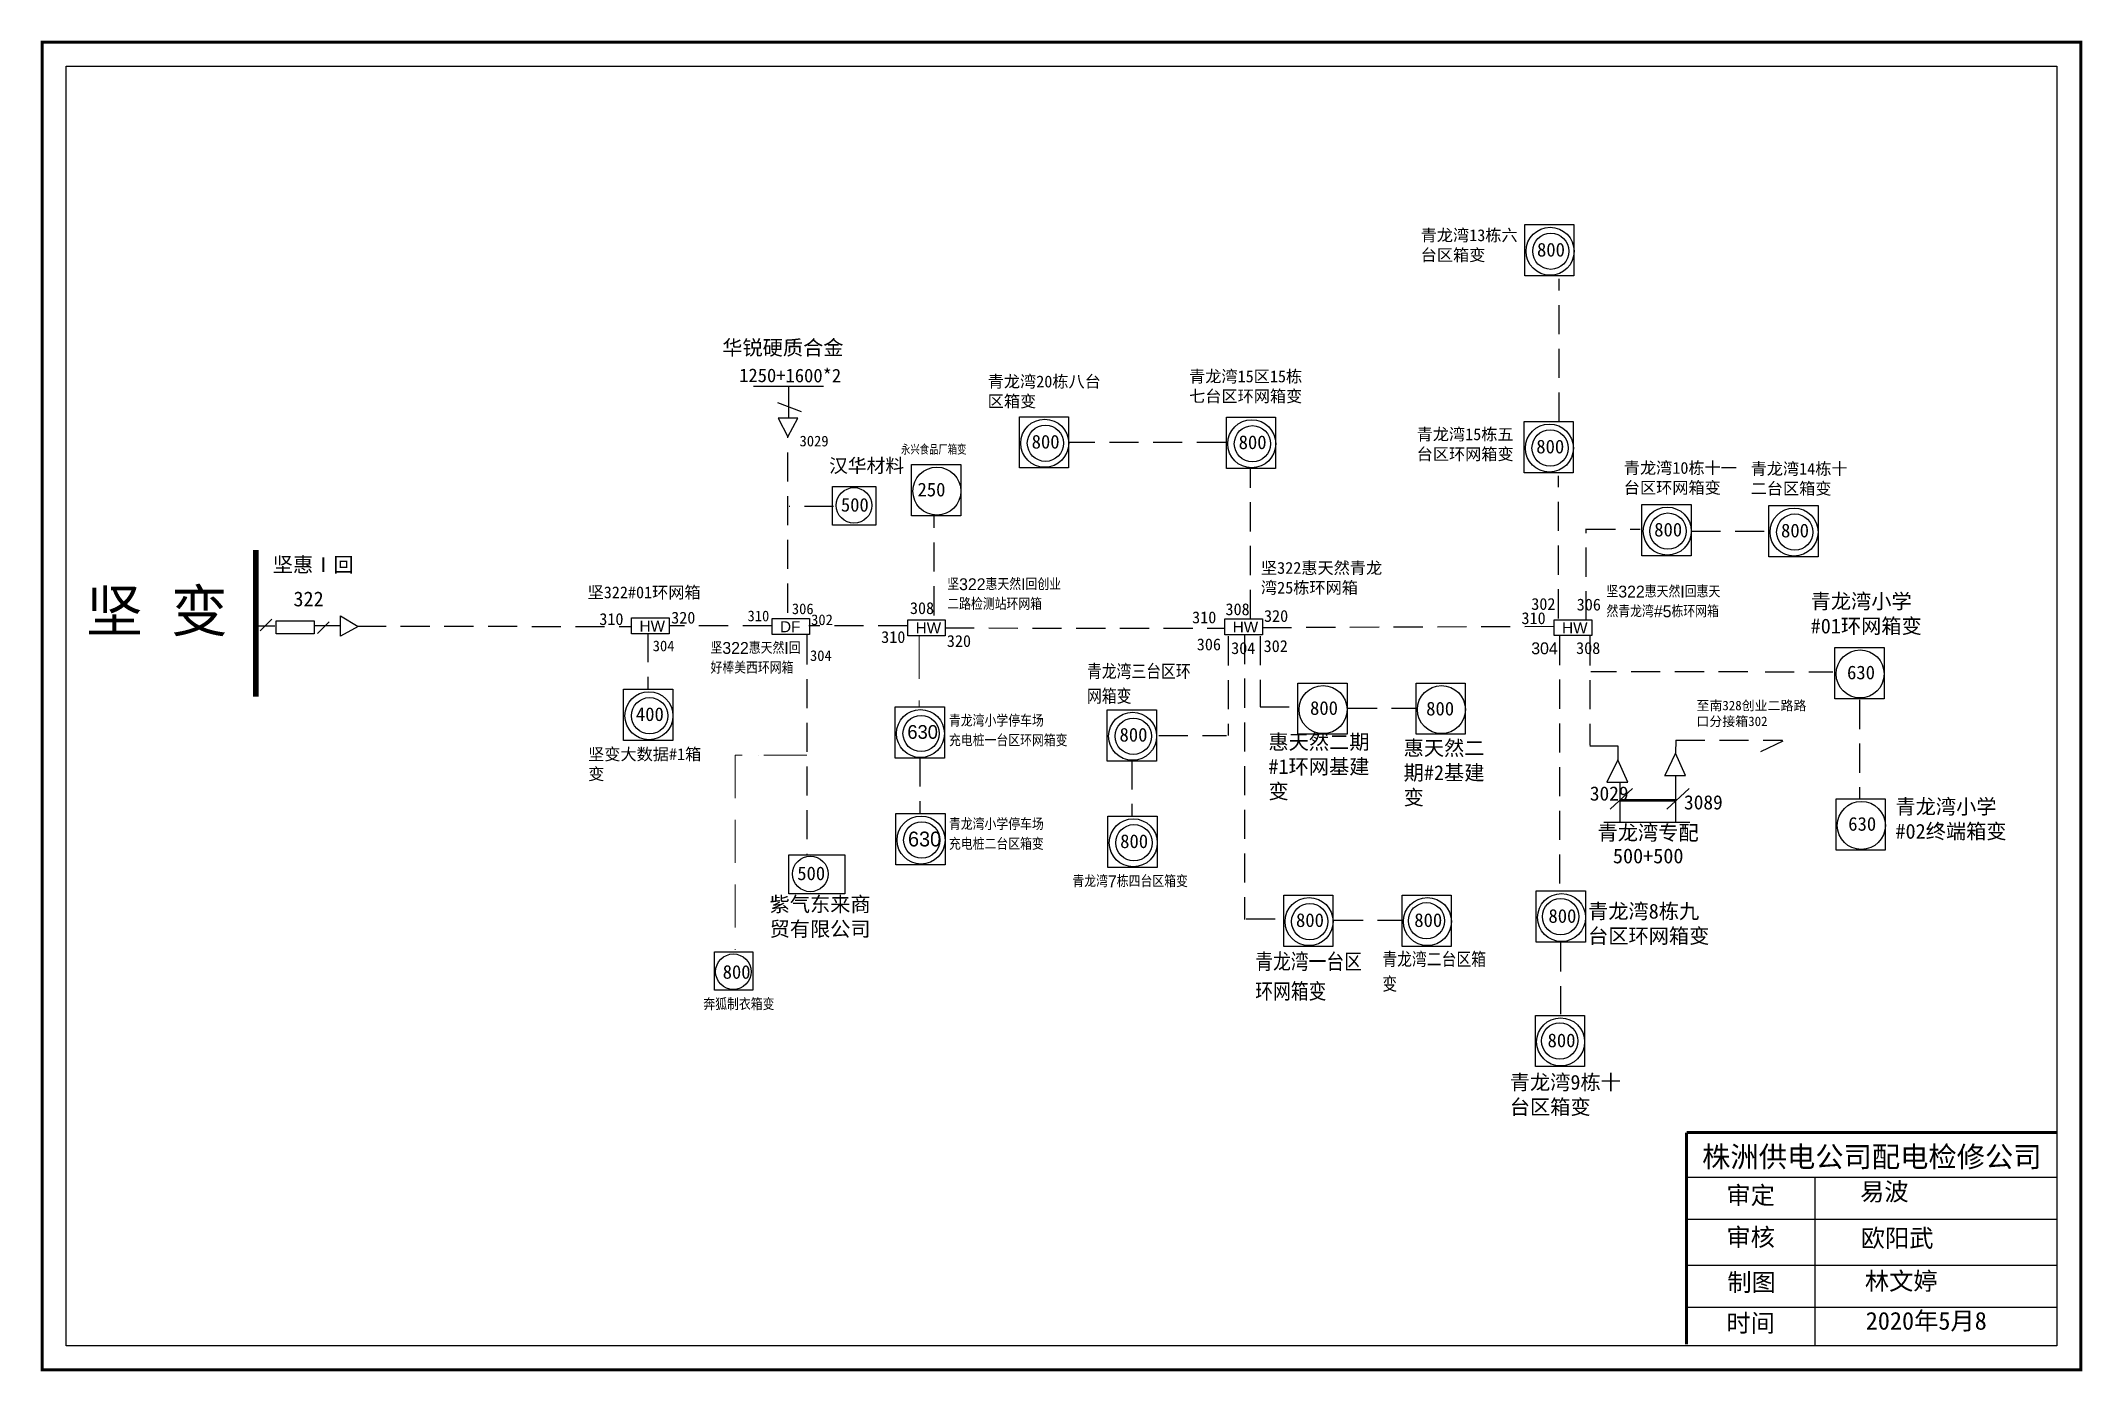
# Model space of a CAD drawing. Extents: x 0 to 344, y 0 to 225.
import ezdxf

# ---------------------------------------------------------------- set-up
doc = ezdxf.new("R2010")
doc.units = 0
doc.header["$LTSCALE"] = 0.774411
doc.linetypes.add('ACAD_ISO02W100', pattern=[15, 12, -3])
doc.linetypes.add('DASHED2', pattern=[9.525, 6.35, -3.175])
doc.layers.get('0').update_dxf_attribs({"linetype": 'CONTINUOUS'})
doc.styles.add('hztxt_txtstyle_2.00_0_0', font='', dxfattribs={"height": 2, "bigfont": 'hztxt.shx'})
doc.styles.add('hztxt_txtstyle_2.31_0_0', font='', dxfattribs={"height": 2.31, "bigfont": 'hztxt.shx'})
doc.styles.add('hztxt_txtstyle_2.50_0_0', font='', dxfattribs={"height": 2.5, "bigfont": 'hztxt.shx'})
doc.styles.add('hztxt_txtstyle_200.00_0_0200', font='', dxfattribs={"height": 200, "bigfont": 'hztxt.shx'})
doc.styles.add('hztxt_txtstyle_3.00_0_0', font='', dxfattribs={"height": 3, "bigfont": 'hztxt.shx'})
doc.styles.add('SimSun_txtstyle_2.31_0_0', font='', dxfattribs={"height": 2.31})
doc.styles.get("Standard").update_dxf_attribs({"font": '', "height": 2.5})
doc.styles.add('字体', font='simkai_0.ttf', dxfattribs={"height": 2.5})
doc.styles.add('楷体_GB2312_txtstyle_2.50_0_0', font='simkai_0.ttf', dxfattribs={"height": 2.5})
doc.styles.add('楷体_GB2312_txtstyle_3.00_0_0', font='simkai_0.ttf', dxfattribs={"height": 3})
doc.styles.get('hztxt_txtstyle_2.00_0_0').set_extended_font_data('hztxt')
doc.styles.get('hztxt_txtstyle_2.31_0_0').set_extended_font_data('hztxt')
doc.styles.get('hztxt_txtstyle_2.50_0_0').set_extended_font_data('hztxt')
doc.styles.get('hztxt_txtstyle_200.00_0_0200').set_extended_font_data('hztxt')
doc.styles.get('hztxt_txtstyle_3.00_0_0').set_extended_font_data('hztxt')
doc.styles.get('SimSun_txtstyle_2.31_0_0').set_extended_font_data('SimSun')
doc.styles.get('Standard').set_extended_font_data('SimSun')

msp = doc.modelspace()

# ---------------------------------------------------------------- linework, layer by layer
at = {"color": 0, "linetype": 'DASHED2'}
for p, q in [((256.15, 160.38), (256.15, 184.45)), ((204.09, 127.1), (204.09, 152.44)), ((256.03, 127.17), (256.03, 151.24)), ((133.74, 146.07), (126.21, 146.07)), ((150.7, 127.69), (150.7, 144.49)), ((260.75, 126.83), (260.75, 142.28)), ((260.77, 142.25), (269.86, 142.25)), ((278.49, 141.92), (291.25, 141.92)), ((53.29, 125.86), (99.59, 125.82)), ((102.36, 124.69), (102.36, 115.19)), ((123.31, 125.92), (106.07, 125.92)), ((146.15, 125.91), (129.56, 125.91)), ((152.54, 125.56), (199.7, 125.53)), ((200.33, 124.15), (200.33, 107.43)), ((203.05, 124.39), (203.05, 76.38)), ((205.71, 124.19), (205.71, 112.25)), ((206.11, 125.64), (255.31, 125.85)), ((256.24, 124.22), (256.24, 81.31)), ((261.33, 124.15), (261.33, 107.43)), ((290.92, 118.16), (302.33, 118.16)), ((205.71, 112.25), (211.87, 112.25)), ((220.52, 112.02), (231.93, 112.02)), ((306.85, 113.43), (306.85, 96.72)), ((188.61, 107.44), (200.02, 107.44)), ((261.32, 107.77), (261.32, 106.41)), ((148.28, 103.72), (148.28, 94.21)), ((261.32, 106.41), (261.32, 105.77)), ((261.32, 105.68), (266.09, 105.68)), ((266.09, 105.68), (266.09, 105.01)), ((275.83, 106.61), (293.88, 106.61)), ((184.08, 103.25), (184.08, 93.75)), ((203.34, 76.47), (209.5, 76.47)), ((218.15, 76.24), (229.56, 76.24)), ((256.38, 72.5), (256.38, 60.39))]:
    msp.add_line(p, q, dxfattribs=at)
at = {"linetype": 'Continuous'}
for p, q in [((132.01, 166.29), (120.2, 166.29)), ((126.15, 160.94), (126.15, 166.29)), ((124.24, 163.6), (128.28, 162.1)), ((38.95, 127.03), (36.97, 125.05)), ((48.59, 126.6), (46.62, 124.62)), ((277.7, 32.9), (340.06, 32.9)), ((299.34, 32.89), (299.34, 4.56)), ((277.7, 25.8), (340.06, 25.8)), ((277.7, 18.05), (340.06, 18.05)), ((277.7, 10.95), (340.06, 10.95))]:
    msp.add_line(p, q, dxfattribs=at)
at = {"ltscale": 2}
for p, q in [((124.39, 160.96), (125.99, 157.83)), ((127.67, 160.96), (124.39, 160.96)), ((125.99, 157.83), (127.67, 160.96))]:
    msp.add_line(p, q, dxfattribs=at)
at = {"linetype": 'DASHED2'}
for p, q in [((126.03, 128.14), (126.03, 157.78)), ((199.94, 156.85), (173.46, 156.85)), ((129.21, 124.32), (129.21, 87.36)), ((287.99, 118.16), (261.51, 118.16))]:
    msp.add_line(p, q, dxfattribs=at)
at = {"color": 7, "linetype": 'Continuous'}
for p, q in [((50.53, 127.58), (53.49, 125.83)), ((50.53, 124.2), (50.53, 127.58)), ((53.49, 125.83), (50.53, 124.2))]:
    msp.add_line(p, q, dxfattribs=at)
at = {"linetype": 'ACAD_ISO02W100'}
msp.add_line((39.44, 125.89), (36.36, 125.89), dxfattribs=at)
at = {"color": 7, "linetype": 'ByBlock'}
msp.add_line((50.41, 125.92), (46.21, 125.92), dxfattribs=at)
at = {"color": 7, "linetype": 'DASHED2', "lineweight": 0, "ltscale": 1.479367}
for p, q in [((148.18, 124.26), (148.18, 112.38)), ((129.21, 104.1), (117.11, 104.1)), ((117.11, 104.1), (117.11, 71.26)), ((121.11, 104.1), (121.11, 104.1))]:
    msp.add_line(p, q, dxfattribs=at)
at = {"color": 0, "linetype": 'ByBlock', "lineweight": -2}
for p, q in [((266.06, 105.5), (266.05, 103.32)), ((275.83, 106.61), (275.82, 104.43)), ((275.79, 100.59), (275.79, 92.77)), ((266.43, 99.55), (266.43, 92.77))]:
    msp.add_line(p, q, dxfattribs=at)
at = {"color": 0, "lineweight": -2}
for p, q in [((275.82, 104.43), (274.01, 100.65)), ((277.49, 100.65), (275.82, 104.43)), ((266.05, 103.32), (264.24, 99.54)), ((267.73, 99.54), (266.05, 103.32)), ((273.96, 100.65), (277.49, 100.65)), ((264.19, 99.54), (267.73, 99.54))]:
    msp.add_line(p, q, dxfattribs=at)
at = {"color": 0}
for p, q in [((293.89, 106.47), (290.12, 104.66)), ((268.53, 98.48), (264.76, 94.98)), ((266.54, 96.63), (276.1, 96.63)), ((278.09, 98.48), (274.32, 94.98)), ((266.27, 96.38), (275.82, 96.38))]:
    msp.add_line(p, q, dxfattribs=at)
at = {"color": 7}
msp.add_line((263.73, 92.77), (278.21, 92.77), dxfattribs=at)
at = {"linetype": 'Continuous', "const_width": 0.5}
msp.add_lwpolyline([(0.2, 224.38), (344.18, 224.38), (344.18, 0.41), (0.2, 0.41)], close=True, dxfattribs=at)
at = {"linetype": 'Continuous'}
msp.add_lwpolyline([(4.25, 220.33), (340.13, 220.33), (340.13, 4.46), (4.25, 4.46)], close=True, dxfattribs=at)
at = {"color": 0, "linetype": 'Continuous'}
for points in [[(250.36, 193.61), (258.67, 193.61), (258.67, 184.95), (250.36, 184.95)], [(165.09, 161.21), (173.39, 161.21), (173.39, 152.56), (165.09, 152.56)], [(200.01, 161.12), (208.32, 161.12), (208.32, 152.47), (200.01, 152.47)], [(250.25, 160.4), (258.55, 160.4), (258.55, 151.74), (250.25, 151.74)], [(146.89, 153.13), (155.19, 153.13), (155.19, 144.48), (146.89, 144.48)], [(270.14, 146.38), (278.45, 146.38), (278.45, 137.73), (270.14, 137.73)], [(291.54, 146.22), (299.85, 146.22), (299.85, 137.57), (291.54, 137.57)], [(99.63, 127.25), (105.98, 127.25), (105.98, 124.56), (99.63, 124.56)], [(123.34, 127.13), (129.69, 127.13), (129.69, 124.44), (123.34, 124.44)], [(146.23, 126.95), (152.58, 126.95), (152.58, 124.26), (146.23, 124.26)], [(199.73, 127.09), (206.08, 127.09), (206.08, 124.4), (199.73, 124.4)], [(255.31, 126.96), (261.66, 126.96), (261.66, 124.27), (255.31, 124.27)], [(302.68, 122.28), (310.99, 122.28), (310.99, 113.62), (302.68, 113.62)], [(98.3, 115.24), (106.61, 115.24), (106.61, 106.58), (98.3, 106.58)], [(212.06, 116.27), (220.37, 116.27), (220.37, 107.62), (212.06, 107.62)], [(232.02, 116.27), (240.33, 116.27), (240.33, 107.62), (232.02, 107.62)], [(144.11, 112.24), (152.42, 112.24), (152.42, 103.58), (144.11, 103.58)], [(179.92, 111.77), (188.22, 111.77), (188.22, 103.11), (179.92, 103.11)], [(302.89, 96.72), (311.19, 96.72), (311.19, 88.07), (302.89, 88.07)], [(144.22, 94.26), (152.53, 94.26), (152.53, 85.61), (144.22, 85.61)], [(180.02, 93.8), (188.33, 93.8), (188.33, 85.14), (180.02, 85.14)], [(209.69, 80.49), (218, 80.49), (218, 71.84), (209.69, 71.84)], [(229.65, 80.49), (237.96, 80.49), (237.96, 71.84), (229.65, 71.84)], [(252.3, 81.18), (260.6, 81.18), (260.6, 72.53), (252.3, 72.53)], [(252.15, 60.2), (260.45, 60.2), (260.45, 51.55), (252.15, 51.55)]]:
    msp.add_lwpolyline(points, close=True, dxfattribs=at)
at = {"color": 7, "linetype": 'ByBlock', "ltscale": 2}
for points in [[(133.55, 149.45), (140.83, 149.45), (140.83, 142.89), (133.55, 142.89)], [(126.2, 87.26), (135.62, 87.26), (135.62, 80.71), (126.2, 80.71)]]:
    msp.add_lwpolyline(points, close=True, dxfattribs=at)
at = {"color": 7, "linetype": 'Continuous', "const_width": 1}
msp.add_lwpolyline([(36.23, 113.96), (36.23, 138.73)], dxfattribs=at)
at = {"linetype": 'ACAD_ISO02W100'}
msp.add_lwpolyline([(46.06, 126.78), (46.06, 124.57), (39.66, 124.57), (39.66, 126.78)], close=True, dxfattribs=at)
at = {"color": 0}
msp.add_lwpolyline([(113.66, 70.91), (120.12, 70.91), (120.12, 64.46), (113.66, 64.46)], close=True, dxfattribs=at)
at = {"linetype": 'Continuous', "const_width": 0.5}
for points in [[(277.66, 40.41), (277.66, 4.68)], [(277.7, 40.41), (340.06, 40.41)]]:
    msp.add_lwpolyline(points, dxfattribs=at)
at = {"color": 0, "linetype": 'Continuous'}
for centre, radius in [((254.64, 189.12), 4.05), ((254.76, 189.13), 3.06), ((169.36, 156.73), 4.05), ((169.48, 156.73), 3.06), ((204.29, 156.64), 4.05), ((204.41, 156.64), 3.06), ((254.52, 155.91), 4.05), ((254.64, 155.92), 3.06), ((151.16, 148.65), 4.05), ((274.41, 141.9), 4.05), ((274.53, 141.9), 3.06), ((295.81, 141.74), 4.05), ((295.93, 141.74), 3.06), ((306.96, 117.8), 4.05), ((102.57, 110.75), 4.05), ((102.69, 110.75), 3.06), ((216.33, 111.79), 4.05), ((236.3, 111.79), 4.05), ((148.39, 107.75), 4.05), ((148.5, 107.75), 3.06), ((184.19, 107.29), 4.05), ((184.31, 107.29), 3.06), ((148.49, 89.78), 4.05), ((184.3, 89.31), 4.05), ((307.16, 92.24), 4.05), ((148.61, 89.78), 3.06), ((184.42, 89.32), 3.06), ((213.96, 76.01), 4.05), ((233.93, 76.01), 4.05), ((256.57, 76.7), 4.05), ((256.42, 76.85), 3.06), ((214.08, 76.01), 3.06), ((233.78, 76.16), 3.06), ((256.42, 55.72), 4.05), ((256.27, 55.87), 3.06)]:
    msp.add_circle(centre, radius, dxfattribs=at)
at = {"linetype": 'ByBlock'}
for centre in [(137.17, 146.24), (129.81, 84.06)]:
    msp.add_circle(centre, 3, dxfattribs=at)
at = {"color": 0}
msp.add_circle((116.82, 67.56), 3, dxfattribs=at)

# ---------------------------------------------------------------- texts
at = {"color": 0, "linetype": 'Continuous', "attachment_point": 1, "style": '字体'}
for s, insert, char_height, width in [('{\\fSimSun|b0|i0|c134|p2;青龙湾13栋六台区箱变}', (232.8, 192.83), 2, 18.3284), ('{\\fSimSun|b0|i0|c134|p2;青龙湾15区15栋七台区环网箱变}', (193.72, 169.01), 2, 20.1406), ('{\\fSimSun|b0|i0|c134|p2;青龙湾20栋八台区箱变}', (159.74, 168.15), 2, 20.1406), ('{\\fSimSun|b0|i0|c134|p2;青龙湾15栋五台区环网箱变}', (232.12, 159.24), 2, 18.3284), ('{\\fSimSun|b0|i0|c134|p2;\\H0.75x;\\W0.75;\\C256;永兴食品厂箱变}', (145.12, 156.47), 2, 20.1406), ('{\\fSimSun|b0|i0|c134|p2;青龙湾10栋十一台区环网箱变}', (267.08, 153.57), 2, 19.8622), ('{\\fSimSun|b0|i0|c134|p2;青龙湾14栋十二台区箱变}', (288.48, 153.42), 2, 18.3284), ('{\\fSimSun|b0|i0|c134|p2;坚}322{\\fSimSun|b0|i0|c134|p2;惠天然青龙湾}25{\\fSimSun|b0|i0|c134|p2;栋环网箱}', (205.85, 136.7), 2, 21.6508), ('{\\fSimSun|b0|i0|c134|p2;坚322#01环网箱}', (92.22, 132.57), 2, 20.1406), ('惠天然二期#1环网基建变', (207.11, 107.59), 2.5, 18.5442), ('惠天然二期#2基建变', (229.93, 106.56), 2.5, 13.6259), ('{\\fSimSun|b0|i0|c134|p2;坚变大数据#1箱变}', (92.31, 105.26), 2, 20.1406), ('{\\fSimSun|b0|i0|c134|p2;青龙湾8栋九台区环网箱变}', (261.05, 79.02), 2.5, 21.7841), ('{\\fSimSun|b0|i0|c134|p2;青龙湾9栋十台区箱变}', (247.84, 50.16), 2.5, 21.7841)]:
    msp.add_mtext(s, dxfattribs=dict(at, insert=insert, char_height=char_height, width=width))
at = {"color": 0, "linetype": 'DASHED2', "width": 5.2055, "attachment_point": 1}
for s, insert, char_height in [('800', (252.43, 190.54), 2.31), ('800', (167.15, 158.14), 2.31), ('800', (202.08, 158.05), 2.31), ('800', (252.31, 157.33), 2.31), ('250', (147.89, 150.07), 2.31), ('800', (272.21, 143.31), 2.31), ('800', (293.61, 143.16), 2.31), ('310', (94.19, 128.06), 2), ('320', (106.32, 128.3), 2), ('308', (146.61, 129.91), 2), ('310', (194.23, 128.35), 2), ('308', (199.86, 129.72), 2), ('320', (206.36, 128.59), 2), ('310', (249.81, 128.21), 2), ('302', (251.46, 130.61), 2), ('306', (259.13, 130.51), 2), ('310', (141.76, 125.03), 2), ('320', (152.84, 124.36), 2), ('306', (195.02, 123.79), 2), ('304', (200.82, 123.16), 2), ('302', (206.3, 123.5), 2), ('308', (259.03, 123.17), 2), ('800', (214.13, 113.21), 2.31), ('800', (233.73, 113.11), 2.31), ('800', (181.98, 108.7), 2.31), ('800', (182.09, 90.73), 2.31), ('800', (211.76, 77.42), 2.31), ('800', (231.72, 77.42), 2.31), ('800', (254.36, 78.12), 2.31), ('800', (254.21, 57.13), 2.31)]:
    msp.add_mtext(s, dxfattribs=dict(at, insert=insert, char_height=char_height))
at = {"color": 7, "linetype": 'ByBlock', "attachment_point": 1}
for s, insert, char_height, width, style in [('{\\fSimSun|b0|i0|c134|p2;华锐硬质合金}', (114.94, 174.11), 2.5, 35.3637, '字体'), ('{\\fSimSun|b0|i0|c134|p2;\\H0.9276x;\\C0;汉华材料}', (132.97, 154.11), 2.5, 18.8365, '字体'), ('坚322惠天然I回^M^J好棒美西环网箱', (112.96, 123.19), 2, 20.0169, 'hztxt_txtstyle_2.00_0_0'), ('紫气东来商贸有限公司', (122.93, 80.2), 2.5, 18.8365, '字体'), ('奔狐制衣箱变', (111.75, 63.07), 2, 12.8083, 'hztxt_txtstyle_2.00_0_0')]:
    msp.add_mtext(s, dxfattribs=dict(at, insert=insert, char_height=char_height, width=width, style=style))
at = {"linetype": 'ByBlock', "char_height": 2.3, "attachment_point": 1, "rotation": 359.7977}
for s, insert, width in [('1250+1600*2', (117.8, 169.35), 24.9276), ('{\\H0.7826x;3029}', (127.99, 158.01), 4.9053), ('500', (134.97, 147.5), 4.9053), ('{\\H0.7826x;310}', (119.21, 128.5), 4.9053), ('{\\H0.7826x;306}', (126.69, 129.7), 4.9053), ('{\\H0.7826x;302}', (129.94, 127.85), 4.9053), ('{\\H0.7826x;304}', (103.21, 123.44), 4.9053), ('{\\H0.7826x;304}', (129.75, 121.8), 4.9053), ('500', (127.61, 85.32), 4.9053)]:
    msp.add_mtext(s, dxfattribs=dict(at, insert=insert, width=width))
at = {"color": 0, "linetype": 'Continuous', "attachment_point": 1}
for s, insert, char_height, width in [('坚惠Ⅰ回', (39.09, 137.5), 2.5, 15.7158), ('322', (42.58, 131.71), 2.5, 5.6554), ('{\\fArial|b0|i0|c0|p32;HW}', (100.98, 126.81), 1.8492, 3.9338), ('{\\fArial|b0|i0|c0|p32;DF}', (124.69, 126.69), 1.8492, 3.9338), ('{\\fArial|b0|i0|c0|p32;HW}', (147.58, 126.51), 1.8492, 3.9338), ('{\\fArial|b0|i0|c0|p32;HW}', (201.08, 126.65), 1.8492, 3.9338), ('{\\fArial|b0|i0|c0|p32;HW}', (256.66, 126.52), 1.8492, 3.9338)]:
    msp.add_mtext(s, dxfattribs=dict(at, insert=insert, char_height=char_height, width=width))
at = {"linetype": 'Continuous', "attachment_point": 1}
for s, insert, char_height, width, style in [('坚 变', (7.6, 131.95), 7, 27.4955, '字体'), ('{\\fSimSun|b0|i0|c134|p2;株洲供电公司配电检修公司}', (280.29, 38.09), 3.5, 82.0179, '字体'), ('审定', (284.39, 31.34), 3, 23.4615, '字体'), ('{\\fSimSun|b0|i0|c134|p2;易波}', (306.95, 31.96), 3, 23.4615, '字体'), ('审核', (284.39, 24.28), 3, 23.4615, '字体'), ('{\\fSimSun|b0|i0|c134|p2;欧阳武}', (307.06, 24.12), 3, 33.0539, '字体'), ('{\\fSimSun|b0|i0|c134|p2;林文婷}', (307.75, 16.87), 3, 60.45, '字体'), ('制图', (284.55, 16.66), 3, 23.4615, '字体'), ('{\\fSimSun|b0|i0|c134|p2;2020年5月8}', (307.9, 10.16), 3, 26.6338, '楷体_GB2312_txtstyle_3.00_0_0'), ('时间', (284.39, 9.78), 3, 23.4615, '字体')]:
    msp.add_mtext(s, dxfattribs=dict(at, insert=insert, char_height=char_height, width=width, style=style))
at = {"color": 7, "linetype": 'Continuous', "attachment_point": 1}
for s, insert, char_height, width, style in [('坚322惠天然I回创业^M^J二路检测站环网箱', (152.91, 133.94), 2, 20.1406, 'hztxt_txtstyle_2.00_0_0'), ('坚322惠天然I回惠天^M^J然青龙湾#5栋环网箱', (264.15, 132.7), 2, 20.1406, 'hztxt_txtstyle_2.00_0_0'), ('青龙湾小学#01环网箱变', (298.61, 131.31), 2.5, 21.7841, '楷体_GB2312_txtstyle_2.50_0_0'), ('青龙湾三台区环网箱变', (176.49, 119.42), 2.5, 18.5442, 'hztxt_txtstyle_2.50_0_0'), ('青龙湾小学#02终端箱变', (312.92, 96.67), 2.5, 21.7841, '楷体_GB2312_txtstyle_2.50_0_0'), ('青龙湾7栋四台区箱变', (174.03, 83.82), 2, 20.1406, 'hztxt_txtstyle_2.00_0_0'), ('青龙湾一台区^M^J环网箱变', (204.89, 70.67), 3, 18.5442, 'hztxt_txtstyle_3.00_0_0'), ('青龙湾二台区箱变', (226.33, 70.84), 2.5, 18.5442, 'hztxt_txtstyle_2.50_0_0')]:
    msp.add_mtext(s, dxfattribs=dict(at, insert=insert, char_height=char_height, width=width, style=style))
at = {"color": 7, "linetype": 'DASHED2', "lineweight": 0, "ltscale": 1.479367, "char_height": 2, "attachment_point": 1}
for s, insert, style in [('304', (251.46, 123.13), 'hztxt_txtstyle_200.00_0_0200'), ('青龙湾小学停车场^M^J充电桩一台区环网箱变', (153.2, 110.91), 'hztxt_txtstyle_200.00_0_0200'), ('青龙湾小学停车场^M^J充电桩二台区箱变', (153.2, 93.45), 'hztxt_txtstyle_2.00_0_0')]:
    msp.add_mtext(s, dxfattribs=dict(at, insert=insert, style=style))
at = {"color": 7, "linetype": 'DASHED2', "width": 5.2055, "attachment_point": 1}
for s, insert, char_height, style in [('630', (304.75, 119.21), 2.31, 'SimSun_txtstyle_2.31_0_0'), ('400', (100.37, 112.17), 2.31, 'SimSun_txtstyle_2.31_0_0'), ('630', (146.18, 109.17), 2.31, 'hztxt_txtstyle_2.31_0_0'), ('630', (304.95, 93.66), 2.31, 'SimSun_txtstyle_2.31_0_0'), ('630', (146.29, 91.2), 2.5, 'hztxt_txtstyle_2.50_0_0')]:
    msp.add_mtext(s, dxfattribs=dict(at, insert=insert, char_height=char_height, style=style))
at = {"color": 0, "attachment_point": 1}
for s, insert, char_height, width in [('至南328创业二路路口分接箱302', (279.34, 113.28), 1.6, 20.0757), ('3029', (261.35, 98.83), 2.4, 14.8084), ('3089', (277.24, 97.34), 2.4, 14.8084), ('青龙湾专配', (262.65, 92.26), 2.5, 54), ('500+500', (265.24, 88.35), 2.5, 54)]:
    msp.add_mtext(s, dxfattribs=dict(at, insert=insert, char_height=char_height, width=width))
at = {"color": 0, "insert": (115.02, 68.68), "char_height": 2.3, "width": 4.9053, "attachment_point": 1, "rotation": 359.7977}
msp.add_mtext('800', dxfattribs=at)

doc.saveas('drawing.dxf')
